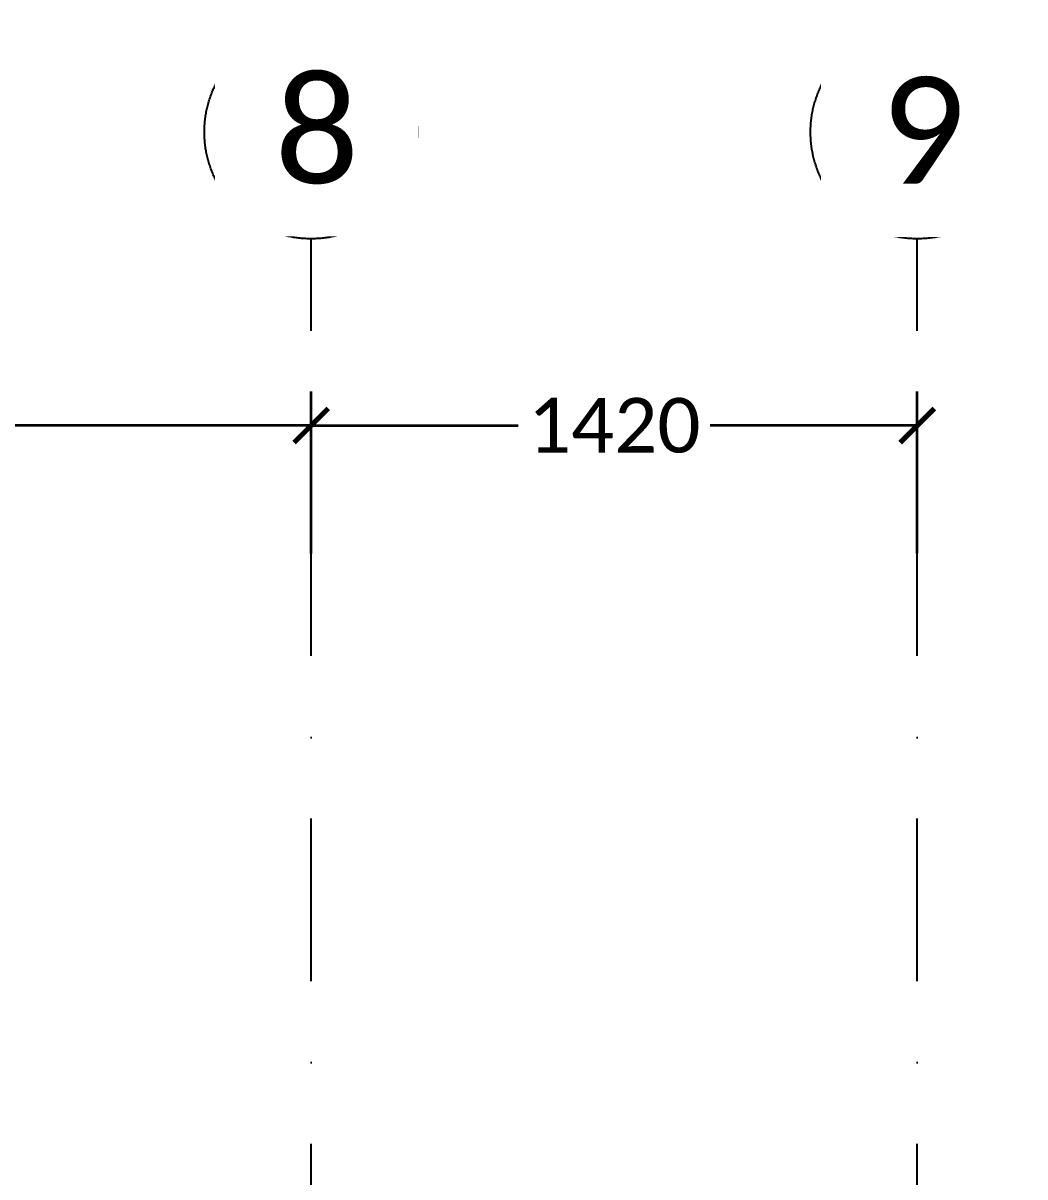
# Model space of a CAD drawing. Header units: millimetres. Extents: x -10000 to 124200, y -12045 to 23620.
# Drawn here: x 44880 to 47227, y 13822 to 16525 of the extents above; entities that cross this region are included whole.
import ezdxf

# ---------------------------------------------------------------- set-up
doc = ezdxf.new("R2010")
doc.units = ezdxf.units.MM
doc.header["$LTSCALE"] = 150
doc.linetypes.add('DASHDOTX2', pattern=[50.8, 25.4, -12.7, 0, -12.7])
doc.linetypes.add('HIDDENX2', pattern=[19.05, 12.7, -6.35])
doc.layers.add('ad-Dimension', color=5, linetype='Continuous', lineweight=0, true_color=0x0000ff)
doc.layers.add('ad-Framing', color=30, linetype='Continuous', lineweight=35, true_color=0xff7f00)
doc.layers.add('ad-Grid', color=8, linetype='DASHDOTX2')
doc.layers.add('ad-Text main', color=7, linetype='Continuous')
doc.styles.add('ROMANS-TITLE', font='arial.ttf', dxfattribs={"width": 0.8})
doc.styles.get("Standard").update_dxf_attribs({"font": 'calibril.ttf'})
doc.dimstyles.new('A-75-DIM-INT (Framing)', dxfattribs={"dimscale": 100, "dimtxt": 1.5, "dimasz": 1, "dimexe": 0, "dimexo": 0, "dimgap": 0.5, "dimtad": 0, "dimdec": 0, "dimdsep": 46, "dimtxsty": 'ROMANS-TITLE', "dimblk": 'ARCHTICK', "dimcen": 0.025, "dimclrd": 5, "dimclre": 5, "dimclrt": 256, "dimazin": 2, "dimtfac": 1, "dimtdec": 0, "dimtmove": 1, "dimatfit": 0, "dimldrblk": 'ARCHTICK', "dimfxl": 1, "dimtfill": 1, "dimtolj": 1, "dimtzin": 0, "dimarcsym": 0})

# ---------------------------------------------------------------- blocks, each defined once
blk = doc.blocks.new('_ArchTick')
at = {"color": 0, "linetype": 'ByBlock', "const_width": 0.15}
blk.add_lwpolyline([(-0.5, -0.5), (0.5, 0.5)], dxfattribs=at)
blk = doc.blocks.new('*D262')
at = {"layer": 'ad-Dimension', "lineweight": -2}
for p, q in [((8425, 15282.3), (8425, 15662.4)), ((12005, 15282.3), (12005, 15662.4)), ((8425, 15582.4), (9984.1, 15582.4)), ((12005, 15582.4), (10445.9, 15582.4))]:
    blk.add_line(p, q, dxfattribs=at)
at = {"layer": 'Defpoints', "color": 0}
for p in [(12005, 15582.4), (8425, 15202.3), (12005, 15202.3)]:
    blk.add_point(p, dxfattribs=at)
at = {"layer": 'ad-Dimension', "lineweight": -2, "xscale": 80, "yscale": 80, "zscale": 80, "rotation": 180}
blk.add_blockref('_ArchTick', (8425, 15582.4), dxfattribs=at)
at = {"layer": 'ad-Dimension', "lineweight": -2, "xscale": 80, "yscale": 80, "zscale": 80}
blk.add_blockref('_ArchTick', (12005, 15582.4), dxfattribs=at)
at = {"layer": 'ad-Dimension', "insert": (10215, 15582.4), "char_height": 128, "attachment_point": 5, "bg_fill": 3, "box_fill_scale": 1.1, "bg_fill_color": 257, "bg_fill_transparency": 0}
blk.add_mtext('\\A1;3580', dxfattribs=at)
blk = doc.blocks.new('*D263')
at = {"layer": 'ad-Dimension', "lineweight": -2}
for p, q in [((12005, 15282.3), (12005, 15662.4)), ((13424.9, 15282.3), (13424.9, 15662.4)), ((12005, 15582.4), (12490.1, 15582.4)), ((13424.9, 15582.4), (12939.8, 15582.4))]:
    blk.add_line(p, q, dxfattribs=at)
at = {"layer": 'Defpoints', "color": 0}
for p in [(13424.9, 15582.4), (12005, 15202.3), (13424.9, 15202.3)]:
    blk.add_point(p, dxfattribs=at)
at = {"layer": 'ad-Dimension', "lineweight": -2, "xscale": 80, "yscale": 80, "zscale": 80, "rotation": 180}
blk.add_blockref('_ArchTick', (12005, 15582.4), dxfattribs=at)
at = {"layer": 'ad-Dimension', "lineweight": -2, "xscale": 80, "yscale": 80, "zscale": 80}
blk.add_blockref('_ArchTick', (13424.9, 15582.4), dxfattribs=at)
at = {"layer": 'ad-Dimension', "insert": (12715, 15582.4), "char_height": 128, "attachment_point": 5, "bg_fill": 3, "box_fill_scale": 1.1, "bg_fill_color": 257, "bg_fill_transparency": 0}
blk.add_mtext('\\A1;1420', dxfattribs=at)
blk = doc.blocks.new('1625E_Grid')
at = {"layer": 'ad-Grid', "ltscale": 0.1}
for points in [[(12005, -4010), (12005, 16020)], [(13424.9, -4010), (13424.9, 16020)]]:
    blk.add_lwpolyline(points, dxfattribs=at)
at = {"layer": 'ad-Grid', "color": 7, "linetype": 'ByBlock'}
for centre in [(12005, 16270), (13424.9, 16270)]:
    blk.add_circle(centre, 250, dxfattribs=at)
at = {"layer": 'ad-Text main', "char_height": 250, "width": 227.385, "attachment_point": 5, "bg_fill": 2}
for s, insert in [('{\\fCalibri|b0|i0|c0|p34;8}', (12018.5, 16274)), ('{\\fCalibri|b0|i0|c0|p34;9}', (13438.4, 16274))]:
    blk.add_mtext(s, dxfattribs=dict(at, insert=insert))
at = {"layer": 'ad-Dimension'}
dim = blk.add_linear_dim(base=(12005, 15582.4), p1=(8425, 15202.3), p2=(12005, 15202.3), dimstyle='A-75-DIM-INT (Framing)', override={"dimscale": 80, "dimblk": 'ArchTick', "dimclrd": 256, "dimclre": 256, "dimfxl": 10, "dimtfill": 1, "dimtfillclr": 0}, dxfattribs=at)
dim.commit()
dim.dimension.update_dxf_attribs({"geometry": '*D262', "text_midpoint": (10215, 15582.4)})
dim = blk.add_linear_dim(base=(13424.9, 15582.4), p1=(12005, 15202.3), p2=(13424.9, 15202.3), dimstyle='A-75-DIM-INT (Framing)', override={"dimscale": 80, "dimblk": 'ArchTick', "dimclrd": 256, "dimclre": 256, "dimfxl": 10, "dimtfill": 1, "dimtfillclr": 0}, dxfattribs=at)
dim.commit()
dim.dimension.update_dxf_attribs({"geometry": '*D263', "text_midpoint": (12715, 15582.4)})

msp = doc.modelspace()

# ---------------------------------------------------------------- block references
at = {"layer": 'ad-Framing', "linetype": 'HIDDENX2', "ltscale": 0.09}
msp.add_blockref('1625E_Grid', (33550, 0), dxfattribs=at)

doc.saveas('drawing.dxf')
